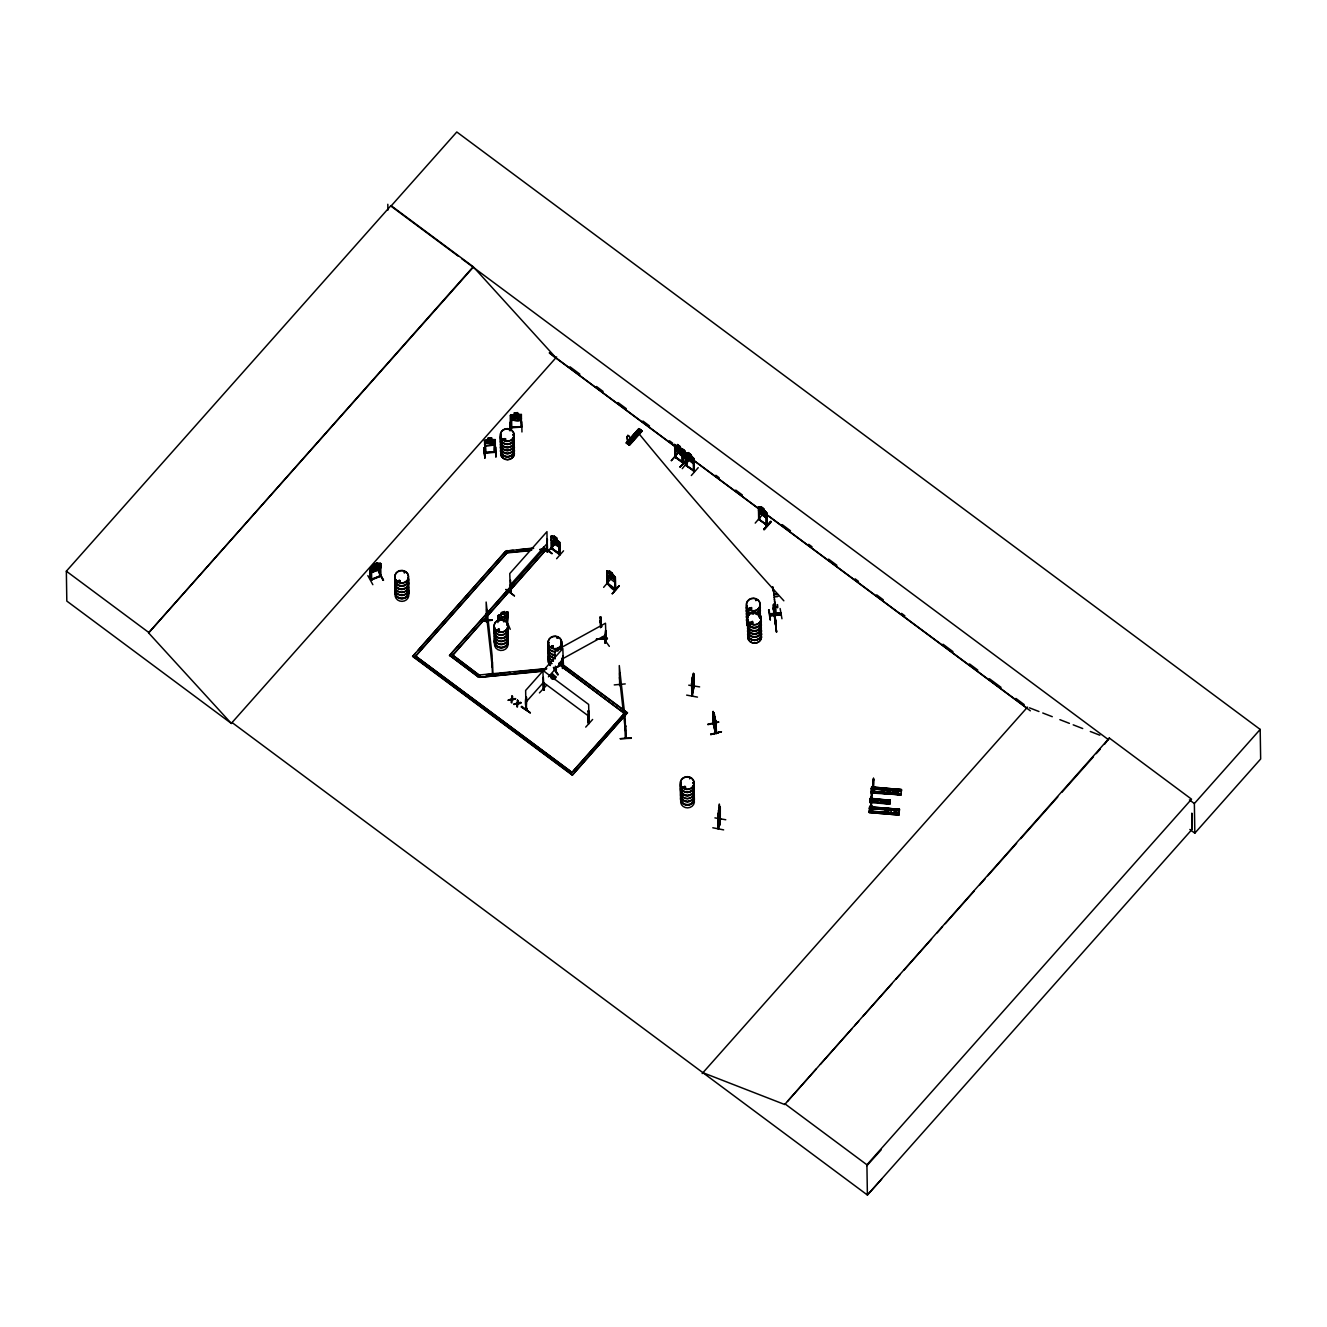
<?xml version="1.0" encoding="UTF-8"?>
<svg xmlns="http://www.w3.org/2000/svg" width="1327" height="1327" viewBox="0 0 1327 1327"><rect width="100%" height="100%" fill="white"/><g stroke="black" fill="none" stroke-linecap="round" stroke-linejoin="round"><path stroke-width="1.5" d="M899.424 810.25L869.417 808.674L869.782 807.28L869.649 810.117M870.33 798.273L870.13 800.878L870.213 798.987L890.218 800.281L870.33 798.273L872.353 798.439L872.038 801.541M890.152 800.927L870.23 799.833L890.218 800.297L870.363 798.655L870.927 799.617M871.408 797.709L871.242 810.83L871.093 800.961M871.059 808.126L871.258 808.392M871.242 799.567L871.358 797.809L871.325 800.629M871.623 797.726L871.225 796.648M871.209 798.19L871.507 801.392L871.623 792.733M871.623 793.845L871.358 801.375L871.242 798.041M871.341 789.2C872.934 790.693 869.334 785.899 874.709 786.845L874.675 787.856M872.569 788.603L872.154 788.918M872.934 786.181L873.066 781.022M873.166 785.7L873.1 780.608M873.63 778.285L873.431 791.274L872.984 786.463M873.829 779.977L873.548 779.165L873.332 780.624M869.832 808.143L870.114 808.16M871.806 788.553L873.017 788.487M899.341 791.091L871.159 788.736L901.398 790.66L871.574 788.42M486.395 620.688L486.428 621.899M486.943 620.704L486.511 621.965M492.848 674.149L492.3 673.287M602.043 637.789L601.645 638.652M602.126 638.055L602.043 637.358M619.875 673.635C619.045 668.626 620.621 690.836 620.024 684.234M619.576 684.168L619.692 685.611L619.278 665.573L625.249 719.217L625.564 738.359L625.813 737.198M625.515 738.227L625.266 725.504L625.747 726.367M625.979 738.094L625.647 725.471M634.754 434.825L634.903 436.201M634.77 434.908L635.998 435.173L635.533 436.218M871.69 786.596L871.756 788.636M871.093 800.612L871.457 810.847L871.424 797.842M871.325 797.676L871.723 794.89M718.322 814.115L719.483 808.574L718.471 815.524L718.421 812.804M718.438 816.122L718.488 828.828L720.511 818.809M720.296 807.28L720.262 820.119L720.544 819.058M775.267 620.024L775.615 622.396L775.233 617.934L776.146 628.102L775.267 620.024L775.283 621.418M871.574 794.873L871.54 793.48M873.05 786.247L873.216 791.257L873.581 780.658M869.185 812.506L898.96 814.994L869.185 812.555L869.318 811.046L899.142 813.235L869.285 811.46M869.567 808.392L869.732 806.733L869.218 812.058L899.009 814.463L869.202 811.228L899.142 813.335M870.346 798.788L869.981 802.536L889.853 804.079L889.969 803.001L870.097 801.359L869.981 802.503M899.125 793.513L871.225 791.24L901.05 794.375M870.031 801.375L889.853 804.162L890.201 800.314M898.96 814.994L899.092 813.584M900.95 794.84L871.159 792.965L871.325 791.207L871.192 792.401L900.983 794.89L901.448 789.648L871.64 786.994L901.497 789.598L871.491 787.674L871.739 789.067M901.016 794.624L901.116 793.646L871.325 791.29M719.947 810.299L718.156 820.418L718.521 810.548M551.053 676.853L552.662 674.431L550.987 677.782L552.812 674.365L554.835 677.102L554.188 678.794L553.177 674.58L554.835 677.102M693.656 679.888L693.706 677.417L691.981 687.535L691.566 683.189L691.898 696.028L694.403 685.76M869.732 806.766L899.507 809.321L869.699 806.949M871.673 787.508L871.192 792.435L901.016 794.657M871.64 787.89L901.431 790.361M898.993 814.562L899.474 809.238L871.574 807.48M899.076 813.965L869.251 811.444M899.358 810.897L871.623 807.878M901.332 791.307L901.448 789.947M723.63 829.873L712.798 827.766M697.471 697.106L686.656 695.116M873.166 779.662L873.398 778.269M869.55 808.558L869.716 806.186L872.735 806.434L872.702 807.446M871.623 790.527L871.756 787.691M872.751 807.198L872.221 811.46M872.735 806.434L869.666 806.567M874.725 787.608L874.211 792.65L874.244 791.489M884.479 803.333L884.81 799.982M885.209 813.302L885.706 808.259M886.502 803.498L886.834 800.148M888.742 808.508L888.227 813.385M891.412 808.74L890.915 813.617M892.889 794.176L893.403 789.15M895.907 794.425L896.422 789.399M896.455 809.155L895.957 814.032M897.931 794.591L898.429 789.565M486.976 621.915L486.644 609.209M552.264 679.142L552.563 674.697M399.128 580.48L398.979 581.674L399.891 580.911M404.735 572.816L404.42 571.788L404.138 572.833M503.746 439.021L505.487 439.967M504.923 439.801L504.177 438.673M509.402 430.578L510.431 430.164M510.149 422.351L510.779 430.661L509.684 430.33M499.217 630.225L497.857 630.408L498.488 629.479M499.068 630.358L498.653 629.628M503.514 621.55L504.21 621.069M504.078 621.849L503.364 621.086M553.127 646.846L552.032 647.377L551.866 646.216M557.091 638.105L557.987 638.171L557.141 638.055M683.72 787.342L685.429 787.044M752.575 622.595L751.099 622.811M752.857 622.993L750.866 622.496M756.274 599.97L756.357 599.671M756.556 600.351L756.606 600.418M756.838 613.804L757.601 614.219M511.525 699.097C503.48 700.955 514.345 700.673 511.973 695.978L512.305 699.18L515.506 698.848L512.272 699.843L515.506 698.848M511.542 699.346L511.973 695.978M511.824 702.995L512.272 699.594M517.082 703.227C509.037 705.085 519.902 704.803 517.53 700.109L517.862 703.31L520.4 702.248C523.8 703.791 512.023 704.67 521.047 702.729M517.099 703.476L517.53 700.109M517.381 707.125L517.812 703.725M691.666 683.289C694.884 656.218 693.673 693.44 693.822 685.843M511.127 702.481L511.492 699.76L508.258 700.109M512.305 699.18L512.67 696.493M516.684 706.611L517.049 703.891L513.814 704.239M518.227 700.623L517.862 703.31M555.167 669.72L556.212 669.123L556.278 670.052L555.184 669.621M555.515 669.969L556.411 669.488M605.958 642.683L605.145 643.014L605.61 630.408L604.847 642.782L606.091 642.119L605.494 623.209L554.968 651.059L555.084 658.955M604.946 642.285L605.892 641.754L604.863 642.683M774.487 606.704L774.653 616.607M774.703 606.572C775.184 611.15 773.442 614.484 775.764 614.766M775.698 607.467L774.586 607.484L774.902 605.825L775.35 607.418M775.698 606.572L775.698 614.915L775.217 605.809M719.549 811.892L718.371 817.532L718.355 814.115M543.174 689.061L544.402 689.808L543.34 689.177M544.402 689.874L543.489 688.713L544.302 689.376M588.939 723.547L588.458 722.17L588.939 723.115M674.846 457.218L674.68 444.379L675.559 450.467L682.194 455.327L683.123 454.431M674.896 444.96L675.708 457.699L675.194 456.388M683.587 462.609L682.393 462.31M685.561 464.715L694.436 471.068L693.689 470.09M686.689 465.412L686.573 457.566M686.772 465.08L685.877 464.367L686.54 465.362M693.225 470.703L694.187 471.417L693.988 458.678L688.315 452.573L688.365 454.232L686.955 453.685L686.988 456.405L691.068 460.535L692.462 460.403L691.135 454.647M551.634 676.09L552.812 674.365L550.44 676.571M559.563 542.096L559.845 554.868L551.286 548.499M552.148 549.146L551.269 548.134L552.48 548.93L552.297 542.959M559.281 553.459L558.999 554.371L559.049 542.113M560.094 554.172L551.982 548.731M607.003 583.548L615.562 589.918L615.363 577.195L609.707 571.041L609.757 572.7L608.363 572.153L609.823 577.079L613.837 578.904L613.787 576.183L612.377 574.657M606.986 583.117C620.555 599.97 613.538 581.226 614.517 577.444M607.866 584.195L607.285 582.818L614.849 588.624M607.666 572.352C605.858 563.428 608.944 599.854 607.982 576.018M614.6 589.271L615.098 588.558L614.749 589.387M758.563 518.874L767.139 525.674L766.94 512.952L761.217 506.881L764.103 508.888M758.662 519.421L759.674 519.189M759.674 519.62L758.712 507.262L759.392 519.952L767.388 525.343L758.712 519.056M767.371 524.961L766.674 524.746M688.746 685.18L699.628 686.888M692.296 683.256L692.429 695.895M694.154 674.415L694.253 687.17L694.403 686.192M693.921 686.208L691.831 695.945L692.113 694.485M714.921 817.88L725.769 819.754M718.521 811.046L719.052 807.662L719.168 809.288M717.725 816.155L718.04 828.894L718.106 827.534M692.379 678.18L693.042 674.813L693.026 682.227L692.794 675.742M692.677 679.424L692.362 695.895M693.54 674.149L691.964 684.284M692.976 679.606L692.312 682.642L692.279 679.938M547.106 551.601L546.973 531.663L509.767 573.563L510.431 592.439M547.587 550.523L547.006 551.617L547.587 550.622M547.587 550.954L547.089 538.845L546.873 551.7M526.935 709.033C522.987 703.758 528.262 684.682 525.923 709.414M563.461 667.829L562.847 648.538L525.641 690.438L525.94 709.464L526.952 708.518L525.857 709.547M563.544 667.315L562.449 668.36L562.963 655.72L563.511 667.697M716.298 733.035C713.893 733.466 711.62 705.135 713.777 713.777C714.39 707.556 719.815 754.151 713.113 723.033M713.13 723.464L713.146 711.521M715.585 732.272L715.767 720.345L716.099 732.255M715.552 731.741L716.265 732.703M888.194 810.731L887.182 811.859M871.441 792.7L871.491 793.778M504.592 613.008L506.897 612.162L497.841 615.728L497.89 622.579M501.473 619.974L501.191 612.56L504.625 611.482L504.691 618.846L508.175 616.176L507.992 612.145L507.262 625.233M626.842 436.483L627.704 442.007L629.612 443.434L630.342 439.834M627.737 435.372L628.65 435.704M629.943 439.917L630.026 438.408M719.052 809.271L719.4 808.126L718.123 817.15M773.541 604.73L775.532 620.754M773.774 609.557L773.658 608.28M370.631 579.451L380.783 575.686M371.66 579.965C369.752 580.496 368.475 568.603 371.527 567.989L371.66 579.965L370.747 580.281L370.664 567.442L377.283 562.797M371.792 579.882L371.809 579.468M379.721 576.183L380.633 575.371M380.799 576.117L379.721 576.615L379.505 568.321M551.418 678.628L552.629 674.829M775.648 607.368L775.549 606.522M514.445 595.956L505.819 589.404L514.428 595.723M719.964 818.709L720.262 819.821M718.471 828.512L718.537 828.861C719.466 758.812 720.644 865.768 719.765 806.368M508.141 624.951L507.146 625.233L507.743 612.726L507.262 624.801M400.107 581.243L398.88 582.022L398.382 580.944M503.679 439.055L505.637 438.789M504.907 439.884L505.355 438.789L505.653 439.768M497.459 629.977L497.725 629.529A6.867 6.287 -0.9 0 1 499.267 628.865M553.342 647.311L552.762 646.083M749.904 608.396L750.037 609.591M750.054 608.927L751.696 608.38L751.712 609.358M684.268 787.823L684.981 786.43M684.533 787.89L684.898 786.563M689.542 778.849L689.94 778.385M720.03 819.157L717.957 828.23M773.591 604.664L775.598 625.1L773.21 608.23M773.641 608.612L773.342 609.657M494.191 452.043L495.452 452.291M510.53 427.029L511.791 427.742L511.459 415.55L510.464 415.616L510.563 427.808L510.547 415.069L521.395 414.538L510.547 415.185M520.582 426.83L511.608 426.929M510.795 427.858C523.999 424.209 521.826 432.138 520.284 415.334L521.246 414.92M510.049 592.024L511.061 591.726M546.674 551.286L547.338 550.174M562.499 668.128L563.212 667.05M882.472 800.845C879.237 799.949 883.185 803.847 882.322 800.629M890.085 791.423L887.829 791.506M885.972 809.984L886.021 811.46L887.481 811.643M379.522 569.3C384.664 564.688 376.105 561.454 377.25 564.456L378.908 564.274L378.958 566.994L377.316 568.819L372.522 569.565L373.949 564.124L377.299 562.88M558.053 674.614L553.525 667.464M375.707 566.745L378.394 564.257L376.321 566.795L378.543 567.624L375.657 567.375L372.804 569.963L374.944 567.342L372.854 566.529L375.591 566.745M379.505 569.233L380.716 567.409M379.605 569.316L371.776 572.385L370.714 571.356L371.809 572.484L379.638 569.383L380.7 567.342M498.007 619.576L499.052 620.638L506.964 618.017L508.092 616.176M372.854 584.693L367.861 575.636M521.329 706.909L530.319 712.815L521.71 706.263M495.303 451.91L484.637 452.706M371.61 572.285L377.847 564.157M489.68 441.393L486.827 440.216L489.116 441.709L486.727 443.583L489.879 441.957L493.047 443.069L490.608 441.592L492.898 439.784L489.63 441.393M485.632 445.822L494.108 445.142L495.336 443.6M716.232 733.035L715.767 720.345M716.198 732.637L713.428 724.243M510.547 427.377L521.577 426.664M521.312 426.232L521.577 427.095M511.741 420.477C507.611 417.192 518.542 423.495 520.234 419.929L521.329 418.287M520.234 419.929L521.445 418.287L520.25 419.995L511.741 420.36M398.598 580.446L398.399 581.773M499.367 630.59L497.542 630.408M553.177 647.51L551.916 647.576M750.203 608.612L751.298 608.031M752.691 623.159L751.132 623.375M685.495 788.056L685.578 786.861M715.684 724.326L712.914 714.838M775.814 614.865L775.565 613.787M547.056 551.136L547.387 539.077M543.29 547.421L551.899 553.741M674.68 448.377L675.642 450.467M680.253 448.095L680.204 446.535L677.483 444.479L677.516 446.137L676.123 445.59L676.156 448.31L680.22 452.441M671.329 460.718L678.329 452.673L671.346 460.535M682.078 449.438L674.614 444.462M685.528 452.474L688.431 454.149L688.232 452.656M686.407 452.607L693.988 458.678L694.087 471.433M683.405 457.052C684.749 468.63 680.353 460.834 682.36 454.779M686.474 458.462L693.026 463.422L694.054 462.592M683.256 463.339L683.438 462.443M687.403 459.54L680.005 467.121L687.054 459.291M682.244 468.663L688.73 460.651M686.076 464.433L685.694 465.313L694.32 470.919M693.606 470.488L693.374 458.661L693.722 470.488M691.317 475.53L698.234 467.635M543.34 677.4L544.053 690.156M563.146 667.133L562.897 668.543L563.262 655.936M521.329 706.943L530.319 712.815M546.658 685.23L539.425 692.893M587.994 711.056L589.006 711.355L589.288 723.248L588.06 722.452L587.994 711.056L589.006 711.355M588.176 722.933L588.292 714.59M585.721 727.113L592.622 719.45M231.412 723.48L66.814 601.081L66.35 571.191L390.984 205.569L473.208 266.727L555.913 357.776L549.262 352.849L675.294 446.552M458.412 256.277L390.984 206.133L456.803 131.987L1260.186 729.419L1260.65 759.011L1194.831 833.157L1189.838 829.441M881.626 1179.189L867.394 1195.013L232.059 722.535L231.296 723.397L148.591 632.896L473.208 266.727M148.591 632.896L473.225 267.274M231.296 723.397L556.677 356.913M563.146 667.564L564.423 665.855L627.439 712.715L572.319 775.167L412.614 656.401L505.637 551.269L507.296 552.513L531.712 550.158M412.614 656.401L415.351 653.332M418.088 650.247L505.637 551.269M570.345 771.169L415.633 656.119L507.296 552.513L414.273 657.645M627.223 436.517L627.804 441.908L629.711 443.318M629.33 436.334L627.737 435.438L627.621 436.666M642.052 431.093L641.107 430.379L628.5 444.578L641.87 430.827L638.785 428.671L626.195 442.886L629.496 445.308L642.102 431.109L639 428.621L626.261 442.919L627.14 443.6L639.796 429.417L626.56 443.152M639.747 429.401L626.759 443.301L639.564 429.135M627.389 442.671L628.384 442.87M628.865 444.844L641.339 430.495M628.5 444.578L629.263 445.026L641.853 430.744M551.236 535.892L552.165 536.108L551.252 536.058L551.435 548.681M552.115 536.025L559.662 542.146M509.95 585.406L547.172 543.489M556.677 539.608L558.086 541.134L558.12 543.854L554.122 542.03L552.646 537.103L554.056 537.651L554.006 535.992L556.809 538.082L556.842 539.542M551.219 539.873L552.165 541.963L558.7 546.873L559.712 546.06M542.743 671.263L479.661 677.317L479.445 675.36L450.898 653.763L479.445 675.36L478.085 676.886L449.538 655.289L543.921 548.996L545.596 550.224L452.573 655.372L545.596 550.224M449.554 655.654L508.357 589.42M511.094 586.335L543.921 548.996L539.857 549.378M552.098 541.963L551.385 539.857M556.809 538.082L553.923 536.075M554.835 544.17L547.454 551.932L554.819 544.335M551.385 548.615L551.534 542.378M558.7 546.873L552.181 541.88M478.085 676.886L479.445 674.979L546.591 668.543M687.004 453.95L688.099 459.092L687.071 459.922L680.486 455.012L679.706 449.007M680.486 455.012L679.673 452.822M685.213 452.59L686.573 456.803L682.576 454.979L681.149 452.772L681.099 450.052L682.509 450.616L682.476 449.156M607.384 583.333L606.854 571.025L607.866 571.157M615.413 589.851L615.264 577.145L607.816 571.074M606.92 574.923L607.882 577.013M609.74 572.501L609.64 571.124M607.882 576.93L614.401 581.923L615.429 581.11M612.444 573.214L612.543 574.591M603.636 587.347L610.486 579.368M615.711 589.138L614.683 588.889M612.311 593.766L619.278 585.904M619.162 585.605L612.195 593.716L619.228 585.837M525.824 702.282L543.108 682.824M548.416 676.836L563.03 660.365M563.212 667.481L624.42 713.379L563.063 667.746L564.423 665.855M554.387 679.507L556.345 676.986L552.43 674.348M758.53 506.864L761.234 508.341L761.283 506.798M759.392 512.769L758.58 510.596L759.392 512.769L765.978 517.679L767.006 516.866L765.911 517.58M755.212 523.103L762.063 515.125M765.861 511.791L759.326 506.914M765.978 517.679L759.459 512.686M766.641 524.347L767.039 525.608L766.84 512.902M770.738 521.362L763.771 529.473L770.788 521.395M763.838 529.49L770.821 521.627M764.236 529.788L771.203 521.926M573.347 770.904L624.436 713.362M572.319 775.167L627.439 712.715M702.165 1073.56L1027.546 707.075M702.928 1072.697L784.705 1104.512L1109.306 738.028L1191.546 799.186L866.913 1164.791L867.394 1195.013L1192.028 829.392L1191.762 813.285M787.442 1101.41L816.254 1068.965M820.385 1064.32L851.934 1028.773M854.688 1025.688L858.801 1021.044M862.915 1016.416L891.744 983.954M895.858 979.309L899.971 974.682M904.085 970.037L931.537 939.134M937.028 932.947L942.518 926.76M945.255 923.675L974.068 891.213M979.558 885.026L985.049 878.856M987.802 875.754L1016.615 843.308M1020.728 838.664L1057.785 796.93M1061.899 792.302L1093.465 756.755M1096.218 753.653L1100.332 749.025M1104.446 744.381L1109.306 738.028M1194.831 833.157L1194.366 803.548L1260.186 729.419M378.925 566.944L377.283 568.785L372.539 569.565M866.929 1165.653L881.161 1149.846M719.533 811.792L719.068 809.752M370.714 567.541C395.015 561.221 366.998 561.785 370.88 571.406M635.882 435.903L634.903 436.119M627.92 442.737L628.318 442.936M497.874 615.828L498.952 614.932M555.267 540.222L557.821 540.752L556.063 541.101L557.954 544.203L555.515 540.985L553.094 540.587L554.902 540.222L553.127 537.253L555.416 540.388M610.901 575.255L613.522 575.785L611.78 576.15L613.688 579.219L611.216 576.034L608.811 575.636L610.619 575.271L608.828 572.302L611.166 575.354M554.222 669.671L557.655 674.846M556.278 670.052C556.56 666.536 555.217 675.161 555.399 666.154M399.692 581.906L399.775 580.579M551.634 646.149L552.928 645.984M756.058 599.605L755.776 600.65M750.004 608.214L751.032 607.948M756.689 613.638L757.535 613.638M756.821 614.517L757.402 613.704M751.43 622.031L751.049 622.081A6.867 6.287 -0.9 0 1 752.591 621.418M752.376 623.607L752.542 622.429M684.334 786.646L683.687 787.641M685.429 787.956L683.869 787.79M519.471 414.671L517.646 414.289L519.471 414.621L519.504 417.391L514.345 418.868L512.521 417.806L512.471 415.086L514.279 414.472L514.13 412.863L517.746 412.631L517.746 420.145M519.504 417.391L517.729 418.668L512.521 417.806M678.678 448.692L681.332 449.272L679.557 449.571M372.489 566.845L374.032 565.684M888.161 790.295L890.152 790.842L888.227 791.954M370.697 579.302L370.946 580.247M605.195 642.6L605.809 630.707M603.254 637.922L609.342 646.349M562.366 658.922L605.693 635.052M491.62 437.993L488.004 438.175L491.62 437.893L491.521 439.519L493.345 439.851L493.379 442.571L491.604 443.882L486.412 443.135L486.362 440.415L488.021 439.635L484.421 440.448L485.45 453.154M484.554 440.564L495.27 439.685L491.653 439.453M687.403 457.168L689.227 456.787L687.436 453.834L689.775 456.87L692.147 457.301L690.388 457.666L692.312 460.718L689.824 457.55L688.099 457.715M374.662 564.24L376.669 563.461M374.662 564.738L376.652 563.925M374.131 566.165L377.233 564.904L377.299 567.657L374.197 568.901L374.131 566.165L377.25 564.937M379.588 564.705C380.202 560.774 380.501 578.837 379.505 575.951M374.181 568.885L377.266 567.624M378.477 571.34L383.52 580.347L378.543 571.091M380.633 575.802L370.946 579.816M505.222 440.033L504.227 440.05M498.288 629.396L499.416 629.695M751.281 609.624L750.286 609.64M684.168 786.546L685.246 786.513M675.244 456.77L683.256 462.824M682.775 461.896L675.194 456.82M559.148 553.89L559.115 546.06M498.736 616.325C496.497 615.745 500.777 616.989 498.786 620.273M506.184 619.726L510.248 629.313M501.374 614.617L504.542 613.505M501.424 617.337L504.575 616.226M512.471 415.086L514.163 414.455M512.305 698.931L515.49 698.599M508.258 700.341L511.492 699.76M513.814 704.471L517.049 703.891M886.453 809.735L887.68 809.835M494.407 451.545L495.236 452.424M770.34 619.742L769.146 609.69M770.224 619.974L768.598 609.956M521.362 427.228L521.395 414.488M484.886 457.798L483.957 447.713L484.869 457.798M713.213 712.616L715.187 721.905L713.594 713.063L714.208 716.812M715.336 718.886L715.104 721.589L713.379 715.369M716.016 721.225L715.386 720.428M707.822 724.16L718.653 722.153M718.637 722.021L707.955 724.691M710.691 734.229L721.39 731.724L710.725 734.577M382.972 580.314L378.477 571.091M380.401 575.835L380.351 564.008M370.847 580.214L380.766 576.217L380.6 563.394M678.993 449.455L676.571 449.073L678.379 448.692L676.588 445.739L678.893 448.858M543.589 689.227L543.44 683.09M551.667 548.283L560.094 554.603L559.812 542.693M552.098 549.146L551.186 536.738L552.214 537.037M552.828 656.965L551.85 656.749M377.216 564.423L378.875 564.24M773.541 604.249L773.309 608.927L773.591 604.332M777.24 604.614L777.556 607.783L777.539 604.581M774.454 606.489L775.814 607.484L774.603 607.617M775.35 606.92L774.553 600.965M769.627 613.837L780.608 612.726M780.674 613.256L769.677 614.235L780.658 612.958M769.826 615.512L780.823 614.434M769.892 616.043L780.873 614.899M781.951 618.764L780.127 608.546M482.895 620.771L492.052 619.858M492.052 619.842L481.137 621.517M482.895 621.335L492.101 620.273M600.783 622.396L601.148 627.024L600.683 616.922L600.584 619.095M601.347 625.896L601.844 626.775L601.43 626.029M607.401 638.685L596.354 639.282L607.401 638.735M492.516 661.941L492.815 674.796L492.748 673.701M487.142 675.377L498.123 674.265M487.142 675.178L498.123 674.099M490.808 675.111L496.298 674.547M490.857 675.559L498.172 674.73M614.252 684.914L625.249 683.919M620.273 738.741L631.27 737.878M631.32 738.293L620.273 738.675M513.201 550.34L507.096 550.921L533.537 548.018M517.265 549.942L533.537 548.383M505.637 551.634L507.312 552.878L529.689 550.722M539.857 549.76L543.937 549.361L545.596 550.605M601.031 620.754L600.318 616.673L601.181 624.47M601.297 624.353L600.915 622.164L601.313 626.162M775.068 615.877L776.079 627.372M775.947 626.211L776.129 629.827L774.752 616.524M776.113 628.832L776.477 632.133L776.56 630.607M485.549 674.763L495.717 673.801M499.798 673.403L509.966 672.424M514.03 672.043L546.591 668.908M479.661 677.317L544.767 670.699M485.367 441.244C483.609 438.922 487.009 450.915 485.45 453.204M494.158 440.547C495.717 437.96 492.931 450.384 494.457 452.424M485.715 445.656L494.108 445.142M485.383 452.208L484.488 453.22L495.336 452.308L495.253 439.569M485.632 452.424L494.191 451.744M514.859 413.228L517.032 413.112M514.876 413.709L517.032 413.576M514.279 414.969L518.99 414.505L516.717 416.33L519.172 417.839L516.004 416.678L512.885 418.304L515.224 416.413L513.134 414.853L516.037 416.114L517.812 414.588L514.279 414.986L514.329 417.69L517.696 417.491M514.329 417.69L517.696 417.458M510.679 427.808L521.461 427.112M521.942 431.972L521.793 421.82M504.525 613.024L506.234 612.908L506.267 615.628L501.44 618.498L499.732 617.918L499.682 615.214L501.208 614.019M379.422 563.527L380.65 563.494M552.762 674.912L553.276 679.208M552.546 675.675L554.387 676.272M506.831 612.162L508.108 612.261L506.781 612.228M873.514 789.084L899.341 791.191M871.176 791.638L874.244 792.103M871.54 808.674L897.367 810.664M498.488 629.38L499.483 630.143M552.38 656.583L551.833 656.185M759.442 506.914L758.43 506.781L758.679 519.52M691.782 681.614L692.362 677.682M886.851 811.742L886.021 811.344M504.874 438.557L505.438 438.955M399.659 580.214L398.117 581.342M1029.453 707.822L1038.958 711.521M1042.757 712.997L1052.278 716.696M1059.875 719.665L1069.396 723.364M1073.195 724.841L1082.699 728.54M1090.313 731.492L1099.818 735.191M889.654 790.245L887.73 791.356M492.417 674.73L492.118 655.704L486.146 602.043L486.561 622.098M751.298 623.624L750.833 622.728M497.973 631.055L497.509 630.176M684.201 788.238L683.969 787.243M747.35 610.669L747.366 610.702A6.867 6.287 -0.9 0 0 747.532 616.823A6.867 6.303 -0.9 0 0 747.615 623.043A6.983 6.403 -0.9 0 0 754.549 631.105A6.884 6.303 -0.9 0 0 761.051 623.143M395.711 582.868L395.728 582.885A6.867 6.287 -0.9 0 0 401.899 592.224A6.867 6.287 -0.9 0 0 407.671 582.702M681.282 789.167L681.315 789.183A6.884 6.303 -0.9 0 0 687.486 798.539A6.884 6.303 -0.9 0 0 693.275 788.984M688.331 452.772L690.969 454.713M680.17 448.559L677.533 446.618L677.566 449.339L680.204 451.28M687.419 459.573L680.021 466.888M674.829 457.069L683.355 463.322L683.14 455.36M694.104 471.35L685.611 465.23L685.827 458.96M543.572 547.106L552.181 553.442M511.061 592.024L510.513 580.048M560.857 665.043L566.629 669.256M559.115 664.147L567.674 670.749L559.065 664.18M588.176 722.9L589.039 723.53L588.657 704.438L542.992 670.483L543.207 689.443L544.153 690.14L544.203 683.67M461.713 258.715L1108.559 739.753M1189.407 799.882L1194.366 803.548M569.947 366.783L579.899 374.181M596.47 386.505L603.105 391.448M618.017 402.545L626.311 408.699M642.898 421.041L649.533 425.967M669.422 440.763L672.739 443.235M715.85 475.282L719.168 477.753M735.739 490.078L742.374 495.021M782.167 524.596L790.461 530.767M808.69 544.335L812.008 546.79M828.595 559.131L836.873 565.285M855.119 578.854L858.436 581.326M876.666 594.878L883.301 599.821M901.547 613.373L904.865 615.844M942.999 644.209L952.935 651.607M969.523 663.931L977.817 670.102M989.411 678.727L1001.022 687.353M1015.951 698.45L1024.228 704.62M680.452 449.239L682.426 450.699C681.099 446.983 686.324 450.865 685.147 452.673L687.038 453.934L679.606 448.924L679.689 452.971M693.523 460.121L759.857 509.435M766.475 514.362L1026.783 707.938M553.442 356.183L674.746 446.386M693.026 459.988L759.492 509.402M766.127 514.345L1030.333 710.824M635.6 432.569L638.453 434.692M634.455 433.846L637.308 435.853M633.178 435.289L636.031 437.296M607.749 571.157L609.823 572.617M552.48 548.632L559.994 554.105M564.423 666.22L627.439 713.08M543.174 682.31L588.84 716.265M449.538 655.289L478.085 676.521M412.614 656.036L572.319 774.802M784.688 1103.649L866.913 1164.791M66.35 571.191L148.591 632.349M563.544 550.821L556.61 558.717M370.83 571.307L371.892 572.401M499.018 620.837L497.89 619.626L497.94 615.695M681.58 449.588L680.137 446.618M763.954 510.414L765.364 511.94L765.414 514.66L764.02 514.776L759.973 510.613L759.94 507.909L761.333 508.457L761.383 506.914M693.739 686.623L693.639 673.502M766.293 525.177L766.326 512.919L766.326 525.144L766.674 524.314M629.927 438.524L629.612 436.898M485.715 445.756L484.504 444.462M682.111 449.372L683.156 450.583M682.045 449.455L683.073 450.682M553.475 667.514L558.136 674.614M553.16 674.73L554.769 678.031M552.961 674.365L553.558 675.742M773.193 589.238L773.143 590.78L772.662 586.716L773.359 590.2M714.606 716.779L715.054 718.869L713.13 711.438L714.44 715.021M600.434 616.773L600.55 627.737M774.951 606.505L774.653 602.425M773.293 589.105L773.558 591.593M773.525 590.764L773.79 593.302M775.068 615.944L774.586 613.107L774.636 616.541M620.074 685.478L619.775 672.723M773.79 592.821L774.006 595.242M776.594 632.116L774.968 617.42L775.3 622.147M619.46 677.417L625.448 731.061M600.832 626.394L600.385 620.041L600.418 622.562M543.937 549.361L543.722 547.404M507.08 550.556L507.312 552.878M486.329 613.887L492.317 667.531M479.445 674.979L479.661 676.936M774.056 595.143L774.304 597.548M774.222 597.25L774.537 599.887M483.94 447.713L484.886 458.047M774.404 599.207L774.703 602.01M511.459 415.55L510.464 415.616M510.016 428.687L510.165 422.351M775.93 625.498L776.079 627.323M600.451 620.638L600.65 623.458M596.37 639.299L607.335 637.922M1192.044 813.434L1192.276 829.093M894.448 808.989L893.934 813.866M890.716 788.918L890.201 793.811M888.178 800.264L887.846 803.515M887.68 788.669L887.182 793.563M883.036 799.833L882.687 803.084M881.012 799.667L880.664 802.918M774.454 606.373L774.537 610.403M763.473 508.855L761.781 507.594M759.061 518.658L758.613 506.781M714.606 717.26L714.656 719.98L713.777 714.258M713.71 720.412L713.793 724.459M690.504 454.614L688.813 453.37M686.324 457.832L686.54 465.794M685.578 459.242L685.694 465.313M682.609 454.514L682.858 462.426M675.758 451.445L675.708 457.699M640.576 432.187L637.723 430.164M639.73 433.149L636.877 431.126A445.358 34.17 47.2 0 0 783.842 600.799M628.368 443.201L628.285 444.18L627.505 442.555M625.78 711.853L570.66 773.94M606.937 570.925L607.02 574.989M607.235 577.427L607.086 583.664M600.683 616.922L600.633 624.917M572.003 772.397L415.633 656.119M526.371 696.924L526.437 708.8M506.881 617.005L506.947 620.953M488.004 438.175L488.154 439.784M486.744 610.105L486.943 622.048M387.816 204.275L387.915 210.147M693.241 786.247A6.884 6.303 -0.9 0 1 687.436 795.818A6.884 6.303 -0.9 0 1 681.298 786.463M693.308 786.015A6.983 6.403 -0.9 0 1 687.436 795.719A6.983 6.403 -0.9 0 1 681.215 786.231M693.258 782.748A6.983 6.403 -0.9 0 1 687.386 792.451A6.867 6.303 -0.9 0 1 681.265 783.195M681.166 782.963A6.983 6.403 -0.9 0 0 687.386 792.451A6.867 6.303 -0.9 0 0 693.175 782.996M693.208 785.717A6.867 6.303 -0.9 0 1 687.436 795.255A6.867 6.303 -0.9 0 1 681.315 785.916M693.175 782.449A6.884 6.303 -0.9 0 1 687.369 792.003A6.884 6.303 -0.9 0 1 681.249 782.648M693.391 795.57A6.884 6.303 -0.9 0 1 687.585 805.124A6.884 6.303 -0.9 0 1 681.448 795.769M693.457 795.337A6.983 6.403 -0.9 0 1 687.585 805.025A6.983 6.403 -0.9 0 1 681.365 795.537M693.424 798.307A6.884 6.303 -0.9 0 1 687.635 807.861A6.884 6.303 -0.9 0 1 681.497 798.506M693.291 789.117A6.9 6.32 -0.9 0 1 687.486 798.705A6.9 6.32 -0.9 0 1 681.332 789.333M693.407 792.07A6.983 6.403 -0.9 0 1 687.535 801.757A6.867 6.303 -0.9 0 1 681.414 792.518M681.315 792.269A6.983 6.403 -0.9 0 0 687.535 801.757A6.867 6.303 -0.9 0 0 693.324 792.302M693.357 795.022A6.867 6.303 -0.9 0 1 687.568 804.577A6.867 6.303 -0.9 0 1 681.448 795.238M693.324 791.755A6.884 6.303 -0.9 0 1 687.519 801.309A6.884 6.303 -0.9 0 1 681.398 791.954M513.317 437.943A6.983 6.403 -0.9 0 1 507.428 447.63A6.983 6.403 -0.9 0 1 501.224 438.142M513.234 438.175A6.884 6.303 -0.9 0 1 508.341 447.663A6.884 6.303 -0.9 0 1 500.644 439.917M513.964 442.239A6.867 6.287 -0.9 0 1 507.478 450.251A6.867 6.287 -0.9 0 1 500.71 442.472M513.964 442.455A6.867 6.287 -0.9 0 1 507.478 450.467A6.867 6.287 -0.9 0 1 500.71 442.687M513.267 434.675A6.983 6.403 -0.9 0 1 507.378 444.363A6.983 6.403 -0.9 0 1 501.158 434.874M513.931 439.137A6.867 6.303 -0.9 0 1 507.428 447.182A6.867 6.303 -0.9 0 1 500.644 439.37M513.167 434.908A6.867 6.303 -0.9 0 1 507.378 444.462A6.867 6.303 -0.9 0 1 501.258 435.123M513.167 434.36A6.884 6.303 -0.9 0 1 507.378 443.931A6.884 6.303 -0.9 0 1 501.241 434.559M514.179 448.775A6.983 6.403 -0.9 0 1 507.577 456.952A6.884 6.303 -0.9 0 1 500.793 449.223M500.694 449.007A6.983 6.403 -0.9 0 0 507.577 456.952A6.884 6.303 -0.9 0 0 514.096 448.99M514.113 451.545A6.867 6.287 -0.9 0 1 507.627 459.573A6.867 6.287 -0.9 0 1 500.86 451.777M513.964 442.72A6.867 6.287 -0.9 0 1 507.478 450.749A6.867 6.287 -0.9 0 1 500.71 442.953M514.113 451.744A6.867 6.287 -0.9 0 1 507.627 459.756A6.867 6.287 -0.9 0 1 500.86 451.96M514.13 445.507A6.983 6.403 -0.9 0 1 507.528 453.685A6.867 6.303 -0.9 0 1 500.743 445.955M500.644 445.739A6.983 6.403 -0.9 0 0 507.528 453.685A6.867 6.303 -0.9 0 0 514.03 445.723M514.08 448.443A6.867 6.303 -0.9 0 1 507.577 456.488A6.867 6.303 -0.9 0 1 500.793 448.675M514.03 445.175A6.884 6.303 -0.9 0 1 507.528 453.237A6.884 6.303 -0.9 0 1 500.727 445.408M761.151 622.944A6.983 6.403 -0.9 0 1 754.549 631.105A6.884 6.303 -0.9 0 1 747.748 623.375M761.018 619.875A6.884 6.303 -0.9 0 1 749.539 622.894A6.884 6.303 -0.9 0 1 752.442 612.294A6.884 6.303 -0.9 0 1 761.018 619.875A6.867 6.303 -0.9 0 1 754.482 627.92A6.867 6.303 -0.9 0 1 747.715 620.124M761.068 625.714A6.867 6.287 -0.9 0 1 754.582 633.742A6.867 6.287 -0.9 0 1 747.814 625.946M761.101 625.88A6.884 6.303 -0.9 0 1 754.582 633.924A6.884 6.303 -0.9 0 1 747.798 626.112M750.933 622.214A6.884 6.303 -0.9 0 1 752.591 621.567M761.101 619.676A6.983 6.403 -0.9 0 1 754.482 627.837A6.983 6.403 -0.9 0 1 747.599 619.908M759.243 616.839A6.983 6.403 -0.9 0 1 760.371 618.133M761.034 622.612A6.867 6.303 -0.9 0 1 754.532 630.64A6.867 6.303 -0.9 0 1 747.748 622.827M761.001 619.327A6.884 6.303 -0.9 0 1 754.482 627.389A6.884 6.303 -0.9 0 1 747.682 619.56M759.16 616.541A6.884 6.303 -0.9 0 1 760.288 617.835M761.283 632.249A6.983 6.403 -0.9 0 1 754.681 640.41A6.884 6.303 -0.9 0 1 747.897 632.697M747.798 632.481A6.983 6.403 -0.9 0 0 754.681 640.41A6.884 6.303 -0.9 0 0 761.2 632.465M747.964 635.251A6.867 6.287 -0.9 0 0 754.731 643.048A6.867 6.287 -0.9 0 0 761.217 635.019A6.884 6.303 -0.9 0 1 754.731 643.247A6.884 6.303 -0.9 0 1 747.93 635.417M761.068 626.195A6.867 6.287 -0.9 0 1 754.582 634.206A6.867 6.287 -0.9 0 1 747.831 626.41M761.234 628.981A6.983 6.403 -0.9 0 1 754.632 637.142A6.867 6.303 -0.9 0 1 747.864 629.429M747.748 629.214A6.983 6.403 -0.9 0 0 754.632 637.142A6.867 6.303 -0.9 0 0 761.134 629.197M761.184 631.917A6.867 6.303 -0.9 0 1 754.681 639.946A6.867 6.303 -0.9 0 1 747.897 632.15M761.151 628.65A6.884 6.303 -0.9 0 1 754.632 636.695A6.884 6.303 -0.9 0 1 747.831 628.882M760.006 609.275A6.884 6.303 -0.9 0 1 758.331 615.396M748.594 615.579A6.884 6.303 -0.9 0 1 747.366 607.982M759.376 607.534A6.983 6.403 -0.9 0 1 758.397 615.28M748.528 615.446A6.983 6.403 -0.9 0 1 747.283 607.749M760.056 612.029A6.884 6.303 -0.9 0 1 759.442 616.823M747.516 617.022A6.884 6.303 -0.9 0 1 747.4 610.719M748.478 609.392A6.884 6.303 -0.9 0 1 751.53 607.7M759.956 605.991A6.884 6.303 -0.9 0 1 748.494 609.01A6.884 6.303 -0.9 0 1 751.397 598.411A6.884 6.303 -0.9 0 1 759.956 605.991A6.867 6.303 -0.9 0 1 755.212 613.804A6.983 6.403 -0.9 0 0 760.039 605.792M748.511 609.275A6.867 6.287 -0.9 0 0 759.94 606.257A6.867 6.287 -0.9 0 0 751.397 598.709A6.867 6.287 -0.9 0 0 748.511 609.275A6.867 6.287 -0.9 0 1 751.546 607.534M760.023 611.83A6.867 6.287 -0.9 0 1 759.426 616.607A6.867 6.303 -0.9 0 1 760.139 618.05A6.884 6.303 -0.9 0 0 759.376 613.273M753.437 613.97A6.983 6.403 -0.9 0 1 746.554 606.041M759.989 608.728A6.867 6.303 -0.9 0 1 758.314 614.849M748.594 615.015A6.867 6.303 -0.9 0 1 746.703 608.96M749.987 613.273A6.867 6.303 -0.9 0 1 746.67 606.24M759.956 605.46A6.884 6.303 -0.9 0 1 755.212 613.273M753.437 613.522A6.884 6.303 -0.9 0 1 746.637 605.693M747.615 623.59A6.884 6.303 -0.9 0 1 747.516 617.287A6.867 6.287 -0.9 0 1 747.433 611.034M747.532 623.275A6.983 6.403 -0.9 0 1 747.416 616.889M759.508 616.673A6.983 6.403 -0.9 0 1 760.238 618.2A6.983 6.403 -0.9 0 0 759.459 613.406M747.665 626.327A6.884 6.303 -0.9 0 1 747.549 620.024A6.983 6.403 -0.9 0 1 747.366 613.621M747.682 626.128A6.867 6.287 -0.9 0 1 747.565 619.842A6.884 6.303 -0.9 0 1 747.449 613.472M760.023 612.328A6.867 6.287 -0.9 0 1 759.426 617.105M747.582 620.323A6.867 6.303 -0.9 0 1 747.466 614.019M759.376 613.82A6.867 6.303 -0.9 0 1 760.354 616.955M408.368 581.458A6.884 6.303 -0.9 0 1 400.953 589.487A6.884 6.303 -0.9 0 1 395.728 580.164M407.737 579.717A6.983 6.403 -0.9 0 1 401.849 589.42A6.983 6.403 -0.9 0 1 395.645 579.932M408.301 578.207A6.867 6.303 -0.9 0 1 401.799 586.235A6.867 6.303 -0.9 0 1 395.031 578.439M408.351 580.927A6.867 6.303 -0.9 0 1 401.849 588.956A6.867 6.303 -0.9 0 1 395.064 581.143M408.401 577.809A6.983 6.403 -0.9 0 1 401.799 585.987A6.983 6.403 -0.9 0 1 394.915 578.041M408.318 577.643A6.884 6.303 -0.9 0 1 401.799 585.705A6.884 6.303 -0.9 0 1 394.998 577.875M407.804 589.271A6.884 6.303 -0.9 0 1 401.998 598.825A6.884 6.303 -0.9 0 1 395.877 589.47M407.87 588.856A6.983 6.403 -0.9 0 1 401.998 598.56A6.983 6.403 -0.9 0 1 395.778 589.072M407.82 591.825A6.867 6.287 -0.9 0 1 402.048 601.363A6.867 6.287 -0.9 0 1 395.927 592.041M407.671 583.001A6.867 6.287 -0.9 0 1 401.899 592.522A6.867 6.287 -0.9 0 1 395.794 583.2M407.737 586.003A6.867 6.303 -0.9 0 1 401.948 595.541A6.867 6.303 -0.9 0 1 395.828 586.202M407.787 588.724A6.867 6.303 -0.9 0 1 401.998 598.261A6.867 6.303 -0.9 0 1 395.877 588.923M407.737 585.456A6.884 6.303 -0.9 0 1 401.948 595.01A6.884 6.303 -0.9 0 1 395.811 585.655M507.727 630.59A6.884 6.303 -0.9 0 1 501.208 638.652A6.884 6.303 -0.9 0 1 494.424 630.823M507.743 633.161A6.867 6.287 -0.9 0 1 501.258 641.173A6.867 6.287 -0.9 0 1 494.49 633.394M507.66 627.339A6.867 6.303 -0.9 0 1 501.158 635.368A6.867 6.303 -0.9 0 1 494.39 627.555M494.424 630.275A6.867 6.303 -0.9 0 0 501.208 638.088A6.867 6.303 -0.9 0 0 507.71 630.043A6.983 6.403 -0.9 0 1 501.208 638.387A6.983 6.403 -0.9 0 1 494.324 630.441M507.66 626.775A6.884 6.303 -0.9 0 1 501.158 634.837A6.884 6.303 -0.9 0 1 494.357 627.007M507.163 638.387A6.884 6.303 -0.9 0 1 501.357 647.958A6.884 6.303 -0.9 0 1 495.22 638.602M507.893 642.467A6.867 6.287 -0.9 0 1 500.511 650.446A6.867 6.287 -0.9 0 1 495.286 641.173M507.743 633.642A6.867 6.287 -0.9 0 1 501.258 641.671A6.867 6.287 -0.9 0 1 494.49 633.875M507.81 636.645A6.867 6.303 -0.9 0 1 501.307 644.673A6.867 6.303 -0.9 0 1 494.523 636.877M507.859 639.365A6.867 6.303 -0.9 0 1 501.357 647.394A6.867 6.303 -0.9 0 1 494.573 639.597M507.229 637.988A6.983 6.403 -0.9 0 1 501.357 647.692A6.983 6.403 -0.9 0 1 495.137 638.204M507.81 636.097A6.884 6.303 -0.9 0 1 501.307 644.142A6.884 6.303 -0.9 0 1 494.507 636.313M555.117 655.273A6.884 6.303 -0.9 0 1 548.996 645.917M560.923 645.718A6.884 6.303 -0.9 0 1 561.902 648.853M555.167 658.01A6.884 6.303 -0.9 0 1 549.03 648.638M560.857 642.45A6.867 6.303 -0.9 0 1 560.973 648.754M555.068 652.005A6.867 6.303 -0.9 0 1 548.947 642.666M555.117 654.709A6.867 6.303 -0.9 0 1 548.996 645.37M560.906 645.171A6.867 6.303 -0.9 0 1 561.868 648.306M560.857 641.903A6.884 6.303 -0.9 0 1 559.894 649.533M558.485 650.562A6.884 6.303 -0.9 0 1 556.842 651.225M555.068 651.457A6.884 6.303 -0.9 0 1 548.93 642.102M561.255 661.178A6.983 6.403 -0.9 0 1 558.75 663.566A6.983 6.403 -0.9 0 0 561.255 661.012M551.767 663.682A6.983 6.403 -0.9 0 1 549.046 654.991M555.167 658.043A6.884 6.303 -0.9 0 1 549.03 648.687M553.425 661.128A6.867 6.303 -0.9 0 1 549.096 651.972M551.75 663.517A6.983 6.403 -0.9 0 1 549.046 654.825M553.425 660.581A6.884 6.303 -0.9 0 1 549.079 651.408M774.786 594.33L777.489 594.181L774.918 594.181M775.051 596.553L777.755 596.42L775.051 596.553M686.225 457.351L683.753 454.182L681.348 453.784L683.156 453.419L681.365 450.45L683.704 453.486L686.076 453.934L684.317 454.282L686.225 457.351M765.264 514.976L762.793 511.791L760.388 511.393L762.196 511.028L760.404 508.059L762.743 511.111L765.115 511.558L763.357 511.907L765.264 514.976M503.945 611.996L501.921 613.207L503.945 611.996M721.407 731.791L710.691 734.478L721.39 731.708M490.907 438.341L488.751 439.005L490.907 438.341M491.537 440L488.17 440.265L488.203 442.986L491.587 442.72L491.537 440M495.585 447.033L495.9 457.168L495.568 447.017M679.673 446.519L677.964 445.275L679.673 446.519M691.002 456.654L688.365 454.713L688.414 457.433L691.035 459.374L691.002 456.654M684.632 450.998L682.957 449.753L684.632 450.998M763.954 510.895L761.333 508.954L761.383 511.658L764.004 513.615L763.954 510.895M685.13 453.054L682.509 451.097L682.559 453.817L685.18 455.758L685.13 453.054M611.896 573.098L610.204 571.837L611.896 573.098M612.377 575.138L609.757 573.198L609.806 575.901L612.427 577.859L612.377 575.138M556.179 538.049L554.504 536.788L556.179 538.049M556.677 540.089L554.056 538.148L554.105 540.869L556.726 542.809L556.677 540.089M511.84 420.41L510.596 418.984L511.84 420.427M682.426 787.508A6.884 6.303 -0.9 0 0 693.905 784.473A6.884 6.303 -0.9 0 0 685.329 776.892A6.884 6.303 -0.9 0 0 682.426 787.508M682.46 787.774A6.867 6.287 -0.9 0 0 693.888 784.755A6.867 6.287 -0.9 0 0 685.346 777.207A6.867 6.287 -0.9 0 0 682.46 787.774M502.452 439.403A6.867 6.287 -0.9 0 0 513.881 436.384A6.867 6.287 -0.9 0 0 505.338 428.837A6.867 6.287 -0.9 0 0 502.452 439.403M502.452 439.685A6.867 6.287 -0.9 0 0 513.881 436.666A6.867 6.287 -0.9 0 0 505.338 429.119A6.867 6.287 -0.9 0 0 502.452 439.685M749.556 623.143A6.867 6.287 -0.9 0 0 760.985 620.124A6.867 6.287 -0.9 0 0 752.442 612.576A6.867 6.287 -0.9 0 0 749.556 623.143M396.873 581.193A6.867 6.287 -0.9 0 0 408.301 578.174A6.867 6.287 -0.9 0 0 399.759 570.627A6.867 6.287 -0.9 0 0 396.873 581.193M396.873 581.475A6.867 6.287 -0.9 0 0 408.301 578.456A6.867 6.287 -0.9 0 0 399.759 570.909A6.867 6.287 -0.9 0 0 396.873 581.475M496.232 630.325A6.867 6.287 -0.9 0 0 507.66 627.306A6.867 6.287 -0.9 0 0 499.118 619.759A6.867 6.287 -0.9 0 0 496.232 630.325M496.232 630.607A6.867 6.287 -0.9 0 0 507.66 627.588A6.867 6.287 -0.9 0 0 499.118 620.041A6.867 6.287 -0.9 0 0 496.232 630.607M553.16 645.635A6.884 6.303 -0.9 0 0 551.518 646.299A6.884 6.303 -0.9 0 1 553.16 645.668M550.141 646.946A6.867 6.287 -0.9 0 0 561.57 643.927A6.867 6.287 -0.9 0 0 553.027 636.379A6.867 6.287 -0.9 0 0 550.141 646.946M550.141 647.211A6.867 6.287 -0.9 0 0 561.57 644.209A6.867 6.287 -0.9 0 0 553.027 636.661A6.867 6.287 -0.9 0 0 550.141 647.211M561.935 659.635A6.983 6.403 -0.9 0 0 562.134 657.96A6.983 6.403 -0.9 0 1 561.918 659.453M555.316 667.315A6.884 6.303 -0.9 0 0 562.084 660.879A6.884 6.303 -0.9 0 1 555.316 667.332M548.515 659.486A6.884 6.303 -0.9 0 0 550.406 665.557A6.884 6.303 -0.9 0 1 548.515 659.502"/></g></svg>
